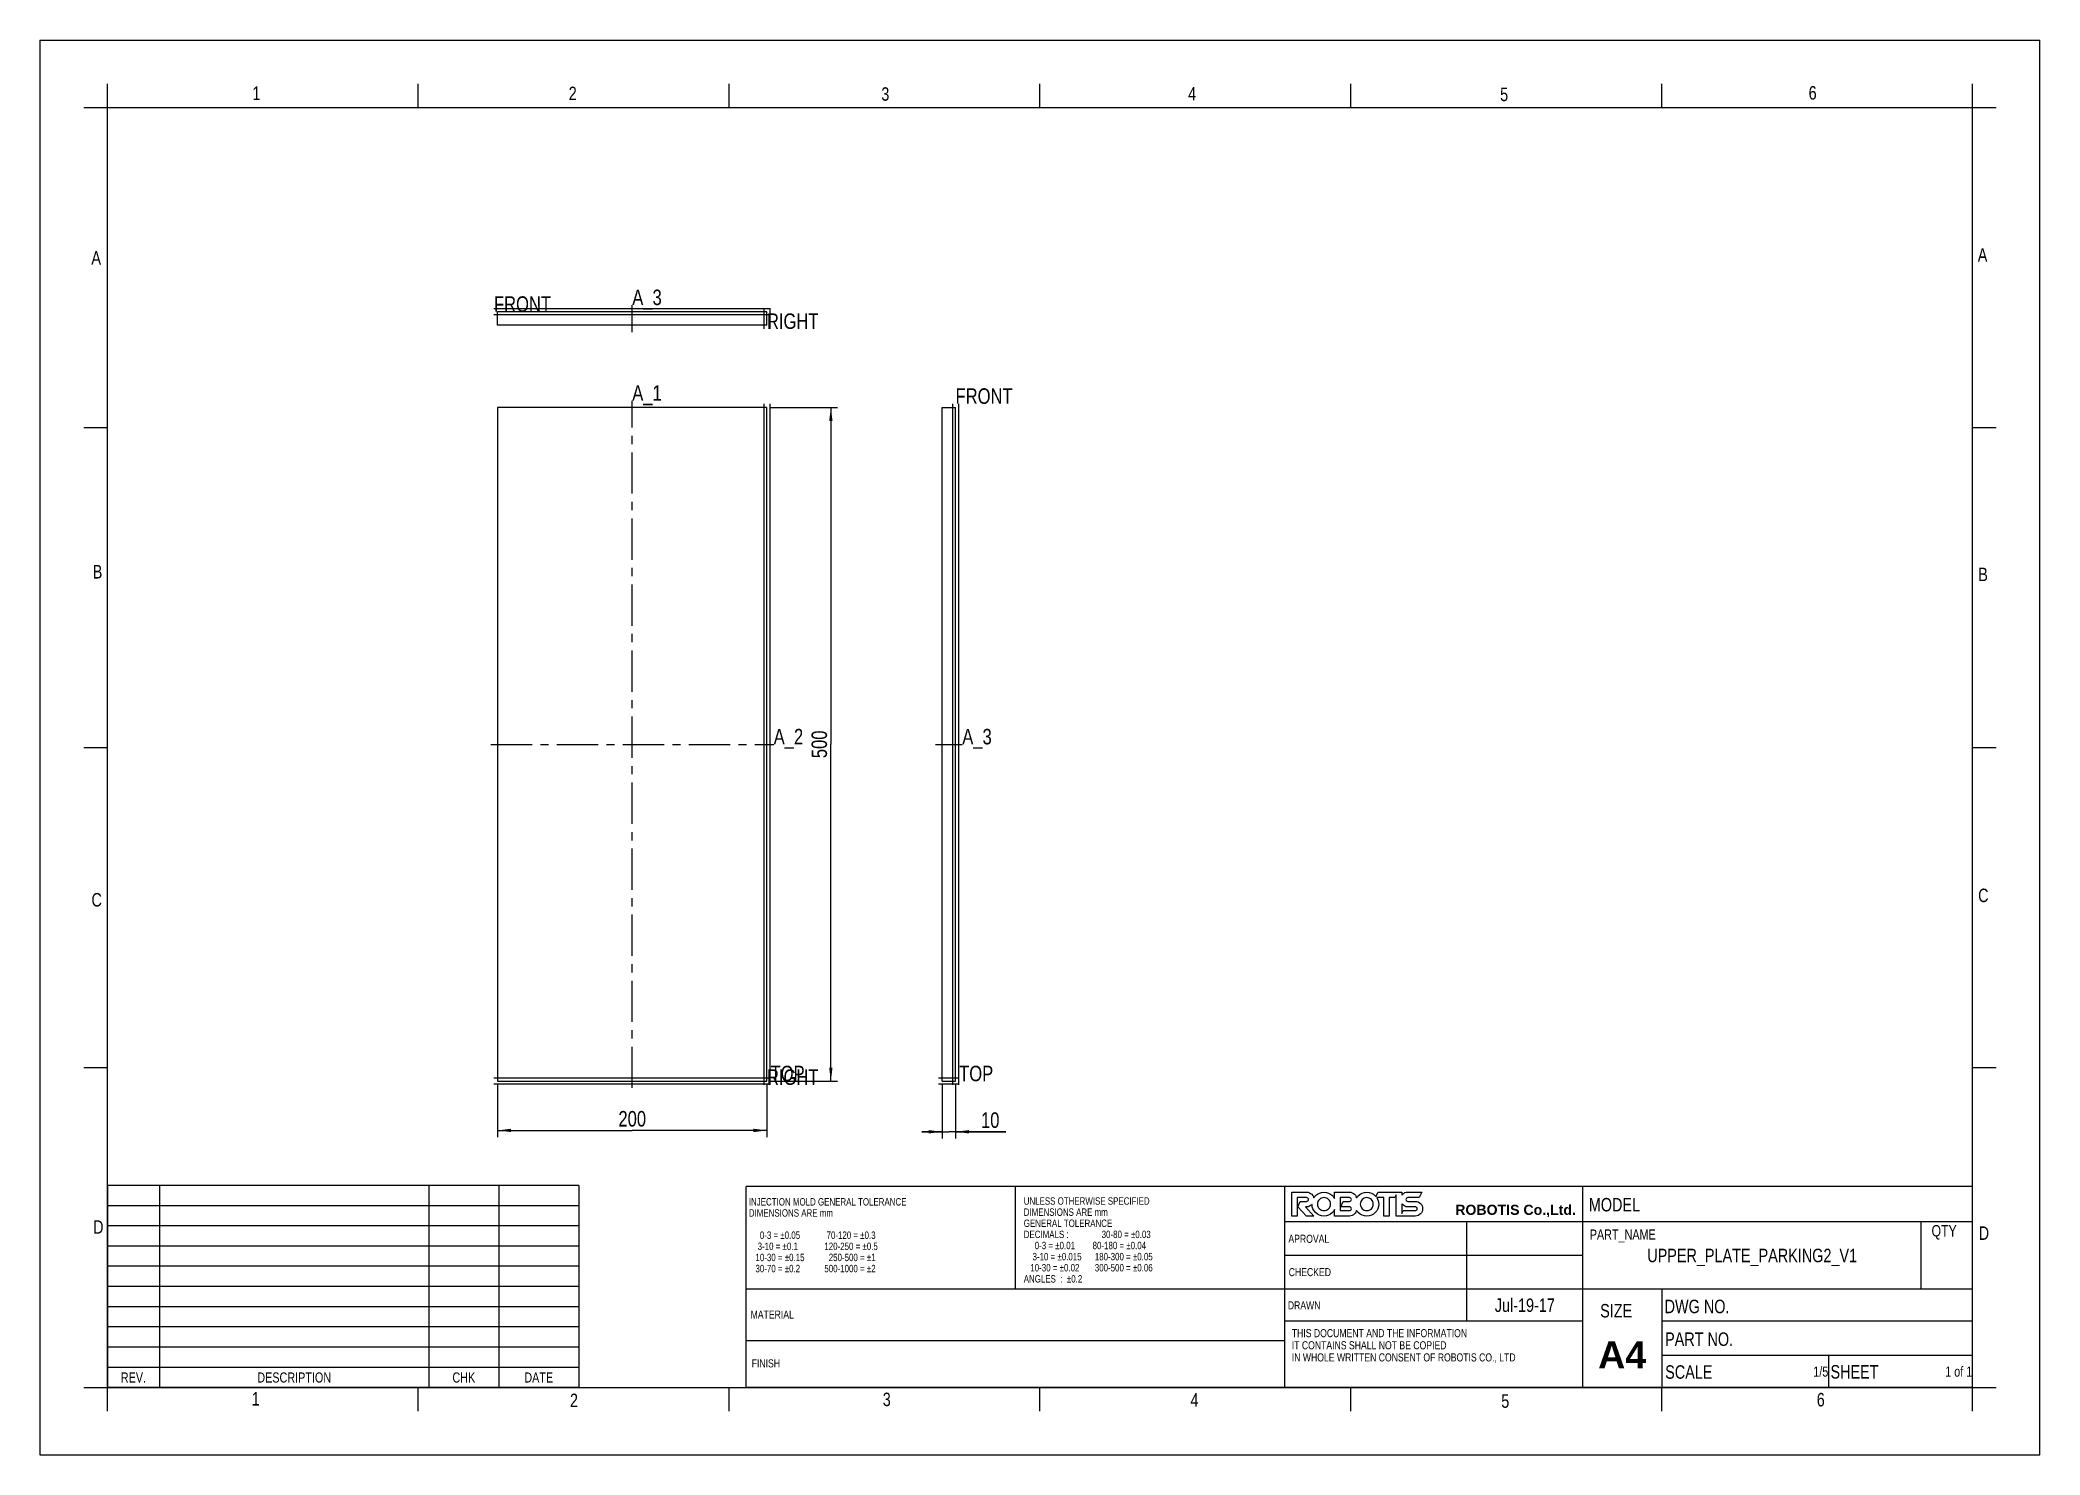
# Model space of a CAD drawing. Header units: millimetres. Extents: x 0 to 297, y 0 to 210.
import ezdxf

# ---------------------------------------------------------------- set-up
doc = ezdxf.new("R2010")
doc.units = ezdxf.units.MM
doc.header["$LTSCALE"] = 16.335
doc.linetypes.add('CENTER', pattern=[0.6, 0.375, -0.075, 0.075, -0.075])
doc.layers.get('0').update_dxf_attribs({"linetype": 'CONTINUOUS'})
doc.layers.add('01___PRT_ALL_DTM_PLN', color=7, linetype='CONTINUOUS')
doc.layers.add('02___PRT_ALL_AXES', color=7, linetype='CONTINUOUS')
doc.styles.get("Standard").update_dxf_attribs({"font": 'txt', "width": 0.8})
doc.styles.add('TEXTSTYLE_3', font='arialbd.ttf')
doc.dimstyles.new('DIMSTYLE_1', dxfattribs={"dimtxt": 2.3, "dimasz": 2, "dimexe": 1, "dimexo": 0.5, "dimgap": 0.575, "dimtad": 1, "dimlfac": 5, "dimdsep": 46, "dimtxsty": 'Standard', "dimblk": '_FILLED', "dimblk1": '_FILLED', "dimblk2": '_FILLED', "dimcen": 0.09, "dimadec": 0, "dimazin": 0, "dimtp": 0.8, "dimtm": 0.8, "dimtfac": 1, "dimtofl": 0, "dimtmove": 0, "dimatfit": 3, "dimldrblk": '_FILLED', "dimfxl": 1, "dimtolj": 1, "dimarcsym": 0})
doc.dimstyles.new('DIMSTYLE_2', dxfattribs={"dimtxt": 2.3, "dimasz": 2, "dimexe": 1, "dimexo": 0.5, "dimgap": 0.575, "dimtad": 1, "dimlfac": 5, "dimdsep": 46, "dimtxsty": 'Standard', "dimblk": '_FILLED', "dimblk1": '_FILLED', "dimblk2": '_FILLED', "dimcen": 0.09, "dimadec": 0, "dimazin": 0, "dimtp": 0.5, "dimtm": 0.5, "dimtfac": 1, "dimtofl": 0, "dimtmove": 0, "dimatfit": 3, "dimldrblk": '_FILLED', "dimfxl": 1, "dimtolj": 1, "dimarcsym": 0})
doc.dimstyles.new('DIMSTYLE_3', dxfattribs={"dimtxt": 2.3, "dimasz": 2, "dimexe": 1, "dimexo": 0.5, "dimgap": 0.575, "dimtad": 1, "dimlfac": 5, "dimdsep": 46, "dimtxsty": 'Standard', "dimblk": '_FILLED', "dimblk1": '_FILLED', "dimblk2": '_FILLED', "dimcen": 0.09, "dimadec": 0, "dimazin": 0, "dimtp": 0.2, "dimtm": 0.2, "dimtfac": 1, "dimtofl": 0, "dimtmove": 0, "dimatfit": 3, "dimldrblk": '_FILLED', "dimfxl": 1, "dimtolj": 1, "dimarcsym": 0})

# ---------------------------------------------------------------- blocks, each defined once
blk = doc.blocks.new('_FILLED')
at = {"color": 0, "linetype": 'ByBlock'}
blk.add_solid([(0, 0), (-1, 0.125), (-1, -0.125)], dxfattribs=at)
blk = doc.blocks.new('*D1')
at = {"color": 2, "linetype": 'Continuous'}
for p, q in [((108.45, 155.47), (118.44, 155.47)), ((117.44, 155.47), (117.44, 105.47)), ((117.44, 55.47), (117.44, 105.47)), ((108.45, 55.47), (118.44, 55.47))]:
    blk.add_line(p, q, dxfattribs=at)
at = {"color": 2, "linetype": 'Continuous', "xscale": 2, "yscale": 2, "zscale": 2}
for p, rotation in [((117.44, 155.47), 90), ((117.44, 55.47), 270)]:
    blk.add_blockref('_FILLED', p, dxfattribs=dict(at, rotation=rotation))
at = {"color": 2, "linetype": 'Continuous', "insert": (114.57, 105.47), "char_height": 2.3, "width": 5.52, "attachment_point": 2, "rotation": 90, "line_spacing_factor": 0.9}
blk.add_mtext('500', dxfattribs=at)
blk = doc.blocks.new('*D2')
at = {"color": 2, "linetype": 'Continuous'}
for p, q in [((67.95, 54.97), (67.95, 47.17)), ((107.95, 54.97), (107.95, 47.17)), ((67.95, 48.17), (87.95, 48.17)), ((107.95, 48.17), (87.95, 48.17))]:
    blk.add_line(p, q, dxfattribs=at)
at = {"color": 2, "linetype": 'Continuous', "xscale": 2, "yscale": 2, "zscale": 2, "rotation": 180}
blk.add_blockref('_FILLED', (67.95, 48.17), dxfattribs=at)
at = {"color": 2, "linetype": 'Continuous', "xscale": 2, "yscale": 2, "zscale": 2}
blk.add_blockref('_FILLED', (107.95, 48.17), dxfattribs=at)
at = {"color": 2, "linetype": 'Continuous', "insert": (87.95, 51.05), "char_height": 2.3, "width": 5.52, "attachment_point": 2, "line_spacing_factor": 0.9}
blk.add_mtext('200', dxfattribs=at)
blk = doc.blocks.new('*D3')
at = {"color": 2, "linetype": 'Continuous'}
for p, q in [((133.96, 54.97), (133.96, 46.97)), ((135.96, 54.97), (135.96, 46.97)), ((133.96, 47.97), (130.96, 47.97)), ((130.96, 47.97), (134.96, 47.97)), ((143.42, 47.97), (134.96, 47.97)), ((135.96, 47.97), (143.42, 47.97))]:
    blk.add_line(p, q, dxfattribs=at)
at = {"color": 2, "linetype": 'Continuous', "xscale": 2, "yscale": 2, "zscale": 2}
blk.add_blockref('_FILLED', (133.96, 47.97), dxfattribs=at)
at = {"color": 2, "linetype": 'Continuous', "xscale": 2, "yscale": 2, "zscale": 2, "rotation": 180}
blk.add_blockref('_FILLED', (135.96, 47.97), dxfattribs=at)
at = {"color": 2, "linetype": 'Continuous', "insert": (139.74, 50.85), "char_height": 2.3, "width": 3.68, "attachment_point": 1, "line_spacing_factor": 0.9}
blk.add_mtext('10', dxfattribs=at)
blk = doc.blocks.new('*T4')
at = {"color": 7, "linetype": 'Continuous'}
for p, q in [((182.12, 29.84), (0, 29.84)), ((0, 0), (0, 29.84)), ((40, 14.61), (40, 29.84)), ((80, 0), (80, 29.84)), ((124.25, 0), (124.25, 29.84)), ((182.12, 0), (182.12, 29.84)), ((182.12, 24.61), (80, 24.61)), ((107, 9.84), (107, 24.61)), ((174.5, 14.61), (174.5, 24.61)), ((124.25, 19.61), (80, 19.61)), ((182.12, 14.61), (0, 14.61)), ((136, 0), (136, 14.61)), ((124.25, 9.84), (80, 9.84)), ((182.12, 9.84), (136, 9.84)), ((80, 6.95), (0, 6.95)), ((182.12, 4.77), (136, 4.77)), ((160.75, 0), (160.75, 4.77)), ((182.12, 0), (0, 0))]:
    blk.add_line(p, q, dxfattribs=at)
at = {"color": 7, "linetype": 'Continuous', "line_spacing_factor": 0.9}
for s, insert, char_height, width, attachment_point in [(' \\P INJECTION MOLD GENERAL TOLERANCE\\P DIMENSIONS ARE mm\\P  \\P      0-3 = \\Fgdt;{\\Fgdt;`}\\Ftxt;0.05            70-120 = \\Fgdt;{\\Fgdt;`}\\Ftxt;0.3\\P     3-10 = \\Fgdt;{\\Fgdt;`}\\Ftxt;0.1            120-250 = \\Fgdt;{\\Fgdt;`}\\Ftxt;0.5 \\P    10-30 = \\Fgdt;{\\Fgdt;`}\\Ftxt;0.15           250-500 = \\Fgdt;{\\Fgdt;`}\\Ftxt;1\\P    30-70 = \\Fgdt;{\\Fgdt;`}\\Ftxt;0.2           500-1000 = \\Fgdt;{\\Fgdt;`}\\Ftxt;2 \\P   \\P \\P \\P ', (0.06, 29.77), 1.1, 77.2933, 1), ('UPPER_PLATE_PARKING2_V1', (149.38, 20.61), 2, 73.6, 2), ('Jul-19-17', (115.62, 13.23), 2, 28.8, 2), ('1/5', (160.69, 3.13), 1.5, 7.2, 3), ('1 of 1', (182.06, 3.13), 1.5, 14.4, 3)]:
    blk.add_mtext(s, dxfattribs=dict(at, insert=insert, char_height=char_height, width=width, attachment_point=attachment_point))
blk = doc.blocks.new('*T5')
at = {"color": 7, "linetype": 'Continuous'}
for p, q in [((70, 0), (0, 0)), ((0, 0), (0, -30)), ((7.75, 0), (7.75, -30)), ((47.75, 0), (47.75, -30)), ((58.125, 0), (58.125, -30)), ((70, 0), (70, -30)), ((70, -3), (0, -3)), ((70, -6), (0, -6)), ((70, -9), (0, -9)), ((70, -12), (0, -12)), ((70, -15), (0, -15)), ((70, -18), (0, -18)), ((70, -21), (0, -21)), ((70, -24), (0, -24)), ((70, -27), (0, -27)), ((70, -30), (0, -30))]:
    blk.add_line(p, q, dxfattribs=at)
at = {"color": 7, "linetype": 'Continuous', "char_height": 1.5, "attachment_point": 2, "line_spacing_factor": 0.9}
for s, insert, width in [('REV.', (3.875, -27.75), 9.6), ('DESCRIPTION', (27.75, -27.75), 26.4), ('CHK', (52.9375, -27.75), 7.2), ('DATE', (64.0625, -27.75), 9.6)]:
    blk.add_mtext(s, dxfattribs=dict(at, insert=insert, width=width))

msp = doc.modelspace()

# ---------------------------------------------------------------- linework, layer by layer
at = {"color": 7, "linetype": 'Continuous'}
for p, q in [((0, 210), (0, 0)), ((0, 210), (297, 210)), ((297, 0), (297, 210)), ((10, 6.5), (10, 203.5)), ((56.1667, 200), (56.1667, 203.5)), ((102.3333, 200), (102.3333, 203.5)), ((148.5, 200), (148.5, 203.5)), ((194.6667, 200), (194.6667, 203.5)), ((240.8333, 200), (240.8333, 203.5)), ((287, 6.5), (287, 203.5)), ((6.5, 200), (290.5, 200)), ((67.9528, 167.6602), (67.9528, 169.6602)), ((107.9528, 169.6602), (67.9528, 169.6602)), ((107.9528, 167.6602), (107.9528, 169.6602)), ((107.9528, 167.6602), (67.9528, 167.6602)), ((67.9528, 155.4669), (67.9528, 55.4669)), ((107.9528, 155.4669), (67.9528, 155.4669)), ((107.9528, 55.4669), (107.9528, 155.4669)), ((133.9586, 55.4669), (133.9586, 155.4669)), ((133.9586, 155.4669), (135.9586, 155.4669)), ((135.9586, 55.4669), (135.9586, 155.4669)), ((6.5, 152.5), (10, 152.5)), ((287, 152.5), (290.5, 152.5)), ((6.5, 105), (10, 105)), ((287, 105), (290.5, 105)), ((6.5, 57.5), (10, 57.5)), ((287, 57.5), (290.5, 57.5)), ((67.9528, 55.4669), (107.9528, 55.4669)), ((133.9586, 55.4669), (135.9586, 55.4669)), ((6.5, 10), (290.5, 10)), ((56.1667, 6.5), (56.1667, 10)), ((102.3333, 6.5), (102.3333, 10)), ((148.5, 6.5), (148.5, 10)), ((194.6667, 6.5), (194.6667, 10)), ((240.8333, 6.5), (240.8333, 10)), ((0, 0), (297, 0))]:
    msp.add_line(p, q, dxfattribs=at)
for points, knots in [([(204.9988, 37.3226), (204.7857, 37.5355), (204.5287, 37.6419), (204.2283, 37.6419), (204.2283, 37.6419), (203.113, 37.6419), (203.113, 37.6419), (203.035, 37.6419), (202.9691, 37.669), (202.9151, 37.723), (202.8611, 37.777), (202.834, 37.8429), (202.834, 37.9209), (202.834, 37.9984), (202.8611, 38.0644), (202.9151, 38.1185), (202.9691, 38.1723), (203.035, 38.1995), (203.113, 38.1995), (203.113, 38.1995), (204.786, 38.1995), (204.786, 38.1995), (204.786, 38.1995), (205.1916, 39.0106), (205.1916, 39.0106), (205.1916, 39.0106), (203.113, 39.0106), (203.113, 39.0106), (202.8121, 39.0106), (202.5551, 38.9042), (202.3423, 38.6912), (202.2974, 38.6463), (202.2583, 38.5989), (202.2227, 38.55), (202.2227, 38.55), (202.2227, 39.0124), (202.2227, 39.0124), (202.2227, 39.0124), (201.4121, 39.0124), (201.4121, 39.0124), (201.4121, 39.0124), (201.4121, 39.0117), (201.4121, 39.0117), (201.4121, 39.0117), (198.7156, 39.0117), (198.7156, 39.0117), (198.7156, 39.0117), (198.3894, 38.359), (198.3894, 38.359), (198.3546, 38.4001), (198.3179, 38.4403), (198.2786, 38.4796), (197.9323, 38.826), (197.5141, 38.9993), (197.0242, 38.9993), (196.5341, 38.9993), (196.1157, 38.826), (195.7694, 38.4796), (195.6711, 38.3813), (195.5873, 38.2771), (195.5169, 38.1671), (195.4734, 38.3638), (195.3766, 38.5385), (195.2247, 38.6905), (195.0119, 38.9034), (194.755, 39.0099), (194.4542, 39.0099), (194.4542, 39.0099), (192.2492, 39.0099), (192.2492, 39.0099), (192.2492, 39.0099), (192.2492, 38.0628), (192.2492, 38.0628), (192.1675, 38.2157), (192.0609, 38.3582), (191.9289, 38.4902), (191.5825, 38.8366), (191.1642, 39.0099), (190.6743, 39.0099), (190.1842, 39.0099), (189.766, 38.8366), (189.4197, 38.4902), (189.3151, 38.3857), (189.2265, 38.2744), (189.1536, 38.1567), (189.1112, 38.3578), (189.0136, 38.5358), (188.8591, 38.6903), (188.6462, 38.9032), (188.3894, 39.0099), (188.0886, 39.0099), (188.0886, 39.0099), (185.8836, 39.0099), (185.8836, 39.0099), (185.8836, 39.0099), (185.8836, 35.4615), (185.8836, 35.4615), (185.8836, 35.4615), (186.694, 35.4615), (186.694, 35.4615), (186.694, 35.4615), (186.694, 38.1993), (186.694, 38.1993), (186.694, 38.1993), (188.089, 38.1993), (188.089, 38.1993), (188.1667, 38.1993), (188.2325, 38.1722), (188.2867, 38.1179), (188.3409, 38.0636), (188.368, 37.9973), (188.368, 37.9193), (188.368, 37.8414), (188.3409, 37.7752), (188.2867, 37.721), (188.2327, 37.6667), (188.1667, 37.6395), (188.089, 37.6395), (188.089, 37.6395), (187.1509, 37.6395), (187.1509, 37.6395), (187.1509, 37.6395), (186.796, 36.8302), (186.796, 36.8302), (186.796, 36.8302), (188.0531, 35.4615), (188.0531, 35.4615), (188.0531, 35.4615), (189.1788, 35.4615), (189.1788, 35.4615), (189.1788, 35.4615), (187.9072, 36.8302), (187.9072, 36.8302), (187.9072, 36.8302), (188.0896, 36.829), (188.0896, 36.829), (188.3901, 36.829), (188.6467, 36.9356), (188.8594, 37.1486), (188.8741, 37.1635), (188.8872, 37.1789), (188.9009, 37.1942), (188.9107, 36.722), (189.0831, 36.3176), (189.4197, 35.981), (189.766, 35.6346), (190.1842, 35.4615), (190.6743, 35.4615), (191.1642, 35.4615), (191.5825, 35.6346), (191.9289, 35.981), (192.0609, 36.1131), (192.1675, 36.2557), (192.2492, 36.4086), (192.2492, 36.4086), (192.2492, 35.4615), (192.2492, 35.4615), (192.2492, 35.4615), (194.4542, 35.4615), (194.4542, 35.4615), (194.755, 35.4615), (195.0119, 35.5679), (195.2247, 35.7808), (195.3727, 35.9288), (195.468, 36.0984), (195.5132, 36.2889), (195.5843, 36.1769), (195.6695, 36.0705), (195.7694, 35.9705), (196.1157, 35.6241), (196.5341, 35.451), (197.0242, 35.451), (197.5141, 35.451), (197.9323, 35.6241), (198.2786, 35.9705), (198.6249, 36.3169), (198.7981, 36.735), (198.7981, 37.2252), (198.7981, 37.5904), (198.7017, 37.9157), (198.5093, 38.2012), (198.5093, 38.2012), (199.5556, 38.2012), (199.5556, 38.2012), (199.5556, 38.2012), (199.5556, 35.4635), (199.5556, 35.4635), (199.5556, 35.4635), (200.3676, 35.4635), (200.3676, 35.4635), (200.3676, 35.4635), (200.3676, 38.2012), (200.3676, 38.2012), (200.3676, 38.2012), (201.2024, 38.2012), (201.2024, 38.2012), (201.2024, 38.2012), (201.4121, 38.6213), (201.4121, 38.6213), (201.4121, 38.6213), (201.4121, 35.4641), (201.4121, 35.4641), (201.4121, 35.4641), (202.0243, 35.4641), (202.0243, 35.4641), (202.0243, 35.4641), (202.0238, 35.4631), (202.0238, 35.4631), (202.0238, 35.4631), (202.2408, 35.4631), (202.2408, 35.4631), (202.2424, 35.4631), (202.2433, 35.4627), (202.2448, 35.4627), (202.2448, 35.4627), (202.2416, 35.4622), (202.2416, 35.4622), (202.2416, 35.4622), (204.2283, 35.4622), (204.2283, 35.4622), (204.5287, 35.4622), (204.7857, 35.5686), (204.9988, 35.7816), (205.2113, 35.9945), (205.3179, 36.2514), (205.3179, 36.5521), (205.3179, 36.8529), (205.2113, 37.1096), (204.9988, 37.3226)], [0, 0, 0, 0, 1, 1, 1, 2, 2, 2, 3, 3, 3, 4, 4, 4, 5, 5, 5, 6, 6, 6, 7, 7, 7, 8, 8, 8, 9, 9, 9, 10, 10, 10, 11, 11, 11, 12, 12, 12, 13, 13, 13, 14, 14, 14, 15, 15, 15, 16, 16, 16, 17, 17, 17, 18, 18, 18, 19, 19, 19, 20, 20, 20, 21, 21, 21, 22, 22, 22, 23, 23, 23, 24, 24, 24, 25, 25, 25, 26, 26, 26, 27, 27, 27, 28, 28, 28, 29, 29, 29, 30, 30, 30, 31, 31, 31, 32, 32, 32, 33, 33, 33, 34, 34, 34, 35, 35, 35, 36, 36, 36, 37, 37, 37, 38, 38, 38, 39, 39, 39, 40, 40, 40, 41, 41, 41, 42, 42, 42, 43, 43, 43, 44, 44, 44, 45, 45, 45, 46, 46, 46, 47, 47, 47, 48, 48, 48, 49, 49, 49, 50, 50, 50, 51, 51, 51, 52, 52, 52, 53, 53, 53, 54, 54, 54, 55, 55, 55, 56, 56, 56, 57, 57, 57, 58, 58, 58, 59, 59, 59, 60, 60, 60, 61, 61, 61, 62, 62, 62, 63, 63, 63, 64, 64, 64, 65, 65, 65, 66, 66, 66, 67, 67, 67, 68, 68, 68, 69, 69, 69, 70, 70, 70, 71, 71, 71, 72, 72, 72, 73, 73, 73, 74, 74, 74, 75, 75, 75, 76, 76, 76, 76]), ([(191.3564, 36.5536), (191.1687, 36.3658), (190.9413, 36.272), (190.6743, 36.272), (190.4105, 36.272), (190.1839, 36.3658), (189.9946, 36.5536), (189.8053, 36.7411), (189.7106, 36.9684), (189.7106, 37.2356), (189.7106, 37.5028), (189.8053, 37.7301), (189.9946, 37.9178), (190.1839, 38.1055), (190.4105, 38.1993), (190.6743, 38.1993), (190.9413, 38.1993), (191.1687, 38.1055), (191.3564, 37.9178), (191.5441, 37.7301), (191.6378, 37.5028), (191.6378, 37.2356), (191.6378, 36.9684), (191.5441, 36.7411), (191.3564, 36.5536)], [0, 0, 0, 0, 1, 1, 1, 2, 2, 2, 3, 3, 3, 4, 4, 4, 5, 5, 5, 6, 6, 6, 7, 7, 7, 8, 8, 8, 8]), ([(194.4547, 36.829), (194.5325, 36.829), (194.5983, 36.8021), (194.6525, 36.7481), (194.7065, 36.6941), (194.7336, 36.6281), (194.7336, 36.5505), (194.7336, 36.4728), (194.7065, 36.407), (194.6525, 36.353), (194.5983, 36.299), (194.5325, 36.272), (194.4547, 36.272), (194.4547, 36.272), (193.0598, 36.272), (193.0598, 36.272), (193.0598, 36.272), (193.0598, 38.1993), (193.0598, 38.1993), (193.0598, 38.1993), (194.4547, 38.1993), (194.4547, 38.1993), (194.5325, 38.1993), (194.5983, 38.1722), (194.6525, 38.1179), (194.7065, 38.0636), (194.7336, 37.9973), (194.7336, 37.9193), (194.7336, 37.8414), (194.7065, 37.7752), (194.6525, 37.721), (194.5983, 37.6667), (194.5325, 37.6395), (194.4547, 37.6395), (194.4547, 37.6395), (193.5166, 37.6395), (193.5166, 37.6395), (193.5166, 37.6395), (193.1616, 36.829), (193.1616, 36.829), (193.1616, 36.829), (194.4547, 36.829), (194.4547, 36.829)], [0, 0, 0, 0, 1, 1, 1, 2, 2, 2, 3, 3, 3, 4, 4, 4, 5, 5, 5, 6, 6, 6, 7, 7, 7, 8, 8, 8, 9, 9, 9, 10, 10, 10, 11, 11, 11, 12, 12, 12, 13, 13, 13, 14, 14, 14, 14]), ([(197.7063, 36.543), (197.5186, 36.3553), (197.2912, 36.2615), (197.0242, 36.2615), (196.7603, 36.2615), (196.5336, 36.3553), (196.3444, 36.543), (196.155, 36.7306), (196.0605, 36.958), (196.0605, 37.2252), (196.0605, 37.4921), (196.155, 37.7195), (196.3444, 37.9073), (196.5336, 38.095), (196.7603, 38.1887), (197.0242, 38.1887), (197.2912, 38.1887), (197.5186, 38.095), (197.7063, 37.9073), (197.8938, 37.7195), (197.9877, 37.4921), (197.9877, 37.2252), (197.9877, 36.958), (197.8938, 36.7306), (197.7063, 36.543)], [0, 0, 0, 0, 1, 1, 1, 2, 2, 2, 3, 3, 3, 4, 4, 4, 5, 5, 5, 6, 6, 6, 7, 7, 7, 8, 8, 8, 8]), ([(204.4258, 36.3544), (204.3715, 36.3003), (204.3056, 36.2735), (204.2283, 36.2735), (204.2283, 36.2735), (202.4268, 36.2735), (202.4268, 36.2735), (202.4268, 36.2735), (202.4268, 36.2732), (202.4268, 36.2732), (202.4268, 36.2732), (202.2227, 35.8629), (202.2227, 35.8629), (202.2227, 35.8629), (202.2227, 37.2914), (202.2227, 37.2914), (202.2583, 37.2426), (202.2974, 37.1951), (202.3423, 37.1502), (202.5551, 36.9373), (202.8121, 36.8309), (203.113, 36.8309), (203.113, 36.8309), (204.2283, 36.8309), (204.2283, 36.8309), (204.3056, 36.8309), (204.3715, 36.8039), (204.4258, 36.7498), (204.4798, 36.6957), (204.5067, 36.6298), (204.5067, 36.5521), (204.5067, 36.4743), (204.4798, 36.4083), (204.4258, 36.3544)], [0, 0, 0, 0, 1, 1, 1, 2, 2, 2, 3, 3, 3, 4, 4, 4, 5, 5, 5, 6, 6, 6, 7, 7, 7, 8, 8, 8, 9, 9, 9, 10, 10, 10, 11, 11, 11, 11])]:
    msp.add_open_spline(points, degree=3, knots=knots, dxfattribs=at)
at = {"layer": '01___PRT_ALL_DTM_PLN', "color": 9, "linetype": 'Continuous'}
for p, q in [((108.4914, 170.1057), (67.4142, 170.1057)), ((107.5073, 170.1988), (107.5073, 167.1215)), ((107.5073, 156.0056), (107.5073, 54.9283)), ((136.4041, 156.0056), (136.4041, 54.9283)), ((108.4914, 55.0214), (67.4142, 55.0214)), ((136.4972, 55.0214), (133.42, 55.0214))]:
    msp.add_line(p, q, dxfattribs=at)
at = {"layer": '01___PRT_ALL_DTM_PLN', "color": 7, "linetype": 'Continuous'}
for p, q in [((108.3983, 170.1988), (108.3983, 167.1215)), ((108.4914, 169.2147), (67.4142, 169.2147)), ((108.3983, 156.0056), (108.3983, 54.9283)), ((135.5131, 156.0056), (135.5131, 54.9283)), ((108.4914, 55.9124), (67.4142, 55.9124)), ((136.4972, 55.9124), (133.42, 55.9124))]:
    msp.add_line(p, q, dxfattribs=at)
at = {"layer": '02___PRT_ALL_AXES', "color": 7, "linetype": 'CENTER'}
for p, q in [((87.9528, 166.6602), (87.9528, 170.6602)), ((87.9528, 54.4669), (87.9528, 156.4669)), ((66.9528, 105.4669), (108.9528, 105.4669)), ((132.9586, 105.4669), (136.9586, 105.4669))]:
    msp.add_line(p, q, dxfattribs=at)

# ---------------------------------------------------------------- block references
for name, p in [('*T5', (10.0013, 40.0002)), ('*T4', (104.878, 10.0007))]:
    msp.add_blockref(name, p)

# ---------------------------------------------------------------- texts
at = {"color": 2, "linetype": 'Continuous', "char_height": 2, "width": 1.6, "attachment_point": 1, "line_spacing_factor": 0.9}
for s, insert in [('1', (31.5443, 203.1022)), ('2', (78.5144, 203.0836)), ('3', (124.9322, 202.9865)), ('4', (170.494, 203.0418)), ('5', (216.8274, 202.9303)), ('6', (262.6443, 203.1626)), ('A', (7.6306, 178.6791)), ('A', (287.759, 179.0818)), ('B', (7.8297, 132.0809)), ('B', (287.8338, 131.6918)), ('C', (7.6459, 83.3964)), ('C', (287.8162, 84.0527)), ('D', (7.8885, 34.8316)), ('D', (287.9, 33.9235)), ('1', (31.4342, 9.3341)), ('2', (78.7016, 9.1004)), ('3', (125.1533, 9.2511)), ('4', (170.8466, 9.177)), ('5', (216.9965, 9.0033)), ('6', (263.8489, 9.2111))]:
    msp.add_mtext(s, dxfattribs=dict(at, insert=insert))
at = {"color": 7, "linetype": 'Continuous', "attachment_point": 1, "line_spacing_factor": 0.9}
for s, insert, char_height, width in [('UNLESS OTHERWISE SPECIFIED\\PDIMENSIONS ARE mm\\PGENERAL TOLERANCE\\PDECIMALS :               30-80 = \\Fgdt;{\\Fgdt;`}\\Ftxt;0.03\\P     0-3 = \\Fgdt;{\\Fgdt;`}\\Ftxt;0.01        80-180 = \\Fgdt;{\\Fgdt;`}\\Ftxt;0.04\\P    3-10 = \\Fgdt;{\\Fgdt;`}\\Ftxt;0.015      180-300 = \\Fgdt;{\\Fgdt;`}\\Ftxt;0.05\\P   10-30 = \\Fgdt;{\\Fgdt;`}\\Ftxt;0.02       300-500 = \\Fgdt;{\\Fgdt;`}\\Ftxt;0.06 \\PANGLES  :  \\Fgdt;{\\Fgdt;`}\\Ftxt;0.2  ', (146.0836, 38.2421), 1.1, 35.126667), ('MODEL', (229.9978, 38.1479), 2, 8), ('APROVAL', (185.3889, 32.6873), 1.2, 6.72), ('PART_NAME', (230.139, 33.4723), 1.5, 10.8), ('QTY', (280.8911, 34.1205), 1.7, 4.08), ('CHECKED', (185.435, 27.7418), 1.2, 6.72), ('MATERIAL', (105.5275, 21.4414), 1.2, 7.68), ('DRAWN', (185.304, 22.8077), 1.2, 4.8), ('SIZE', (231.6861, 22.4093), 2, 6.4), ('DWG NO.', (241.2578, 23.0435), 2, 11.2), ('THIS DOCUMENT AND THE INFORMATION \\PIT CONTAINS SHALL NOT BE COPIED\\PIN WHOLE WRITTEN CONSENT OF ROBOTIS CO., LTD', (185.8918, 18.6828), 1.2, 42.24), ('PART NO.', (241.3233, 18.1909), 2, 12.8), ('FINISH', (105.6855, 14.1957), 1.2, 5.76), ('SCALE', (241.342, 13.313), 2, 8), ('SHEET', (265.8897, 13.3468), 2, 8)]:
    msp.add_mtext(s, dxfattribs=dict(at, insert=insert, char_height=char_height, width=width))
at = {"color": 7, "linetype": 'Continuous', "attachment_point": 1, "line_spacing_factor": 0.9, "style": 'TEXTSTYLE_3'}
for s, insert, char_height, width in [('ROBOTIS Co.,Ltd.', (210.1626, 37.1359), 1.5, 17.888476), ('A4', (231.3799, 16.8595), 4, 7.137546)]:
    msp.add_mtext(s, dxfattribs=dict(at, insert=insert, char_height=char_height, width=width))
at = {"layer": '01___PRT_ALL_DTM_PLN', "color": 7, "linetype": 'Continuous', "char_height": 2.3, "attachment_point": 1, "line_spacing_factor": 0.9}
for s, insert, width in [('FRONT', (67.4142, 171.9602), 9.2), ('RIGHT', (107.9528, 169.4215), 9.2), ('FRONT', (135.9586, 158.3056), 9.2), ('RIGHT', (107.9528, 57.2283), 9.2), ('TOP', (108.4914, 57.7669), 5.52), ('TOP', (136.4972, 57.7669), 5.52)]:
    msp.add_mtext(s, dxfattribs=dict(at, insert=insert, width=width))
at = {"layer": '02___PRT_ALL_AXES', "color": 7, "linetype": 'Continuous', "char_height": 2.3, "width": 5.52, "attachment_point": 1, "line_spacing_factor": 0.9}
for s, insert in [('A_3', (87.9528, 172.9602)), ('A_1', (87.9528, 158.7669)), ('A_2', (108.9528, 107.7669)), ('A_3', (136.9586, 107.7669))]:
    msp.add_mtext(s, dxfattribs=dict(at, insert=insert))

# ---------------------------------------------------------------- dimensions: what is measured, and where the dimension line sits
at = {"color": 2, "linetype": 'Continuous'}
for base, p1, p2, angle, dimstyle, picture, middle in [((117.4438, 55.4669), (107.9528, 155.4669), (107.9528, 55.4669), 270, 'DIMSTYLE_1', '*D1', (117.4438, 105.4669)), ((67.9528, 48.1733), (107.9528, 55.4669), (67.9528, 55.4669), 180, 'DIMSTYLE_2', '*D2', (87.9528, 48.1733))]:
    dim = msp.add_linear_dim(base=base, p1=p1, p2=p2, angle=angle, dimstyle=dimstyle, dxfattribs=at)
    dim.commit()
    dim.dimension.update_dxf_attribs({"geometry": picture, "text_midpoint": middle, "dimtype": 160})
dim = msp.add_linear_dim(base=(135.9586, 47.9741), p1=(133.9586, 55.4669), p2=(135.9586, 55.4669), dimstyle='DIMSTYLE_3', dxfattribs=at)
dim.commit()
dim.dimension.update_dxf_attribs({"geometry": '*D3', "text_midpoint": (141.8101, 47.9741), "dimtype": 160})

doc.saveas('drawing.dxf')
